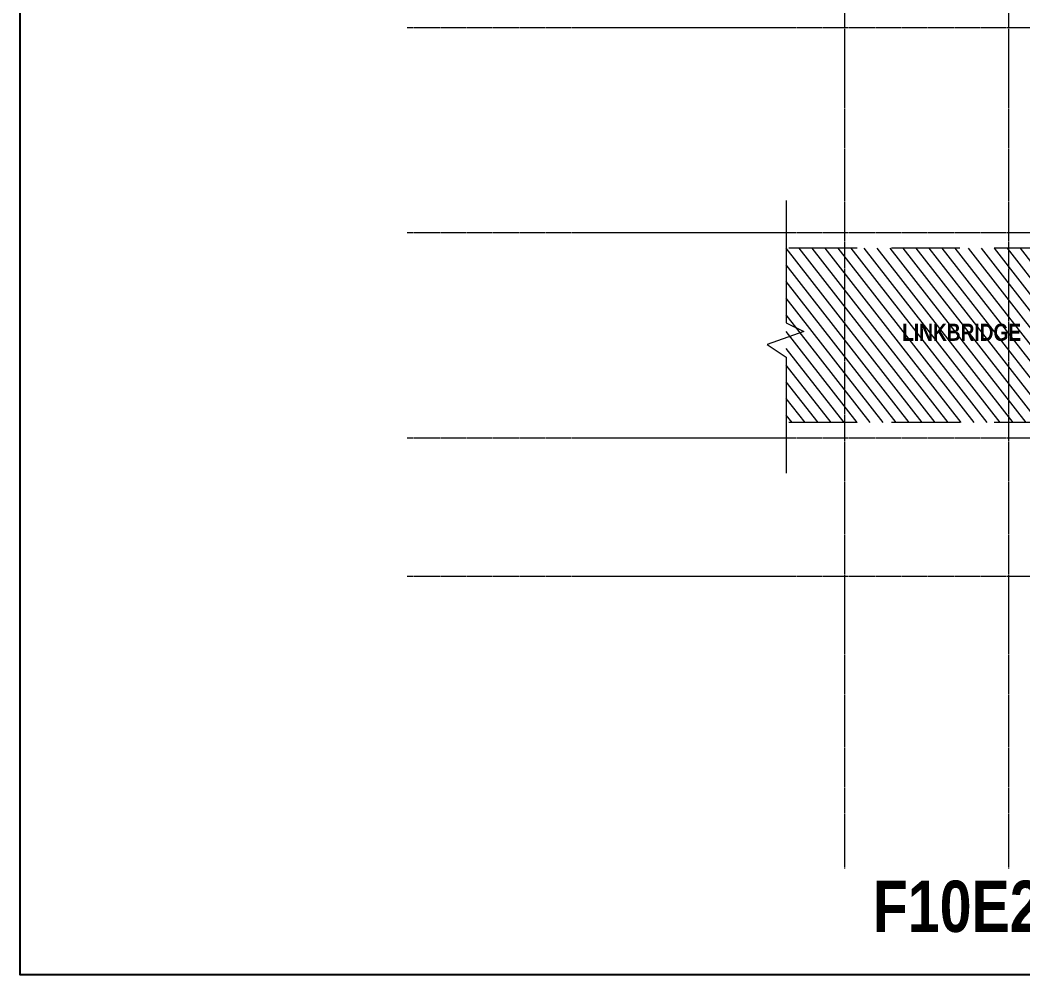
# Model space of a CAD drawing. Extents: x -15449 to 597104, y -1239737 to 53667.
# Drawn here: x 171314 to 229965, y -321211 to -265353 of the extents above; entities that cross this region are included whole.
import ezdxf

# ---------------------------------------------------------------- set-up
doc = ezdxf.new("R2010")
doc.units = 0
doc.header["$LTSCALE"] = 8
doc.linetypes.add('IDA - Grid Line', pattern=[3500, 2000, -500, 500, -500])
doc.linetypes.add('IDA - Hidden 2-1', pattern=[750, 500, -250])
doc.layers.get('0').update_dxf_attribs({"color": 1, "linetype": 'CONTINUOUS'})
doc.layers.get('Defpoints').update_dxf_attribs({"linetype": 'CONTINUOUS'})
doc.layers.add('000_CTCI_CSA', color=7, linetype='CONTINUOUS')
doc.layers.add('A-_ANOTGRID_E', color=7, linetype='CONTINUOUS', lineweight=9)
doc.layers.add('Block - Cargo Lift_dwg', color=7, linetype='CONTINUOUS', lineweight=9, true_color=0x767676)
doc.styles.add('Site Area', font='arial.ttf', dxfattribs={"width": 0.8})

# ---------------------------------------------------------------- blocks, each defined once
blk = doc.blocks.new('column grid')
at = {"layer": 'A-_ANOTGRID_E', "color": 8, "linetype": 'IDA - Grid Line', "ltscale": 0.005, "true_color": 0x808080}
for p, q in [((-79204.4, 9427, 0), (-79204.4, -120414.2, 0)), ((-69604.4, 9427, 0), (-69604.4, -120414.2, 0)), ((29680.4, -71238.8, 0), (-104784.6, -71238.8, 0)), ((29680.4, -83238.8, 0), (-104784.6, -83238.8, 0)), ((29680.4, -95238.8, 0), (-104784.6, -95238.8, 0)), ((29680.4, -103338.8, 0), (-104784.6, -103338.8, 0))]:
    blk.add_line(p, q, dxfattribs=at)
at = {"layer": 'Defpoints', "color": 2, "elevation": 0}
blk.add_lwpolyline([(-127418.5, 34485), (48331.5, 34485), (48331.5, -126648), (-127418.5, -126648)], close=True, dxfattribs=at)
blk = doc.blocks.new('CTCI_Building Footprint and Grid')
at = {"color": 252}
blk.add_blockref('column grid', (1987651, -866033, 0), dxfattribs=at)

msp = doc.modelspace()

# ---------------------------------------------------------------- hatches: boundary and pattern name
at = {"layer": 'Block - Cargo Lift_dwg', "true_color": 0x808080}
h = msp.add_hatch(dxfattribs=at)
h.set_pattern_fill('FP_15', color=8, angle=-35.308906705, style=0, pattern_type=2)
h.set_pattern_definition([(307.90709, (-123306.93, 636711.1), (473.4048, 368.62973), [])])
h.paths.add_polyline_path([(216121.6091, -285075.6709), (216121.6091, -288902.1709), (238278.3145, -288902.1709), (238278.3145, -278702.1709), (216122.0546, -278702.1709), (216121.6091, -283063.6709)])

# ---------------------------------------------------------------- linework, layer by layer
at = {"layer": 'Block - Cargo Lift_dwg', "color": 8, "linetype": 'IDA - Hidden 2-1', "true_color": 0x808080}
for p, q in [((238278.3131, -278702.1709, 0), (216122.0546, -278702.1709, 0)), ((238277.8676, -288902.1709, 0), (216121.6091, -288902.1709, 0))]:
    msp.add_line(p, q, dxfattribs=at)
at = {"layer": 'Block - Cargo Lift_dwg', "color": 8, "true_color": 0x808080, "elevation": 0}
msp.add_lwpolyline([(216121.6091, -275904), (216121.6091, -283063.6709), (217159.6091, -283573.6709), (215003.6091, -284330.6709), (216121.6091, -285075.6709), (216121.6091, -291858)], dxfattribs=at)
at = {"layer": 'Defpoints', "color": 2}
msp.add_lwpolyline([(171314.1998, -160078), (347064.1998, -160078), (347064.1998, -321211), (171314.1998, -321211)], close=True, dxfattribs=at)

# ---------------------------------------------------------------- block references
at = {"layer": '000_CTCI_CSA', "color": 2}
msp.add_blockref('CTCI_Building Footprint and Grid', (-1688918.33, 671469.6085, 0), dxfattribs=at)

# ---------------------------------------------------------------- texts
at = {"color": 8, "true_color": 0x808080, "insert": (221183.2292, -315696.697, 0), "char_height": 3000, "attachment_point": 1, "style": 'Site Area'}
msp.add_mtext_dynamic_manual_height_columns('{\\fArial|b1|i0|c0|p34;F10E2  L30,L40 ,L50, L70, L80, L100 FFU LAYOUT SCALE 1:300 }', width=133992.306279, gutter_width=24254.764, heights=[0], dxfattribs=at)
at = {"layer": 'Block - Cargo Lift_dwg', "color": 8, "true_color": 0x808080, "insert": (222904.4956, -283117.7364, 0), "char_height": 1000, "attachment_point": 1, "style": 'Site Area'}
msp.add_mtext_dynamic_manual_height_columns('{\\fArial|b1|i0|c0|p34;LINKBRIDGE}', width=3027.311787, gutter_width=24254.764, heights=[0], dxfattribs=at)

doc.saveas('drawing.dxf')
